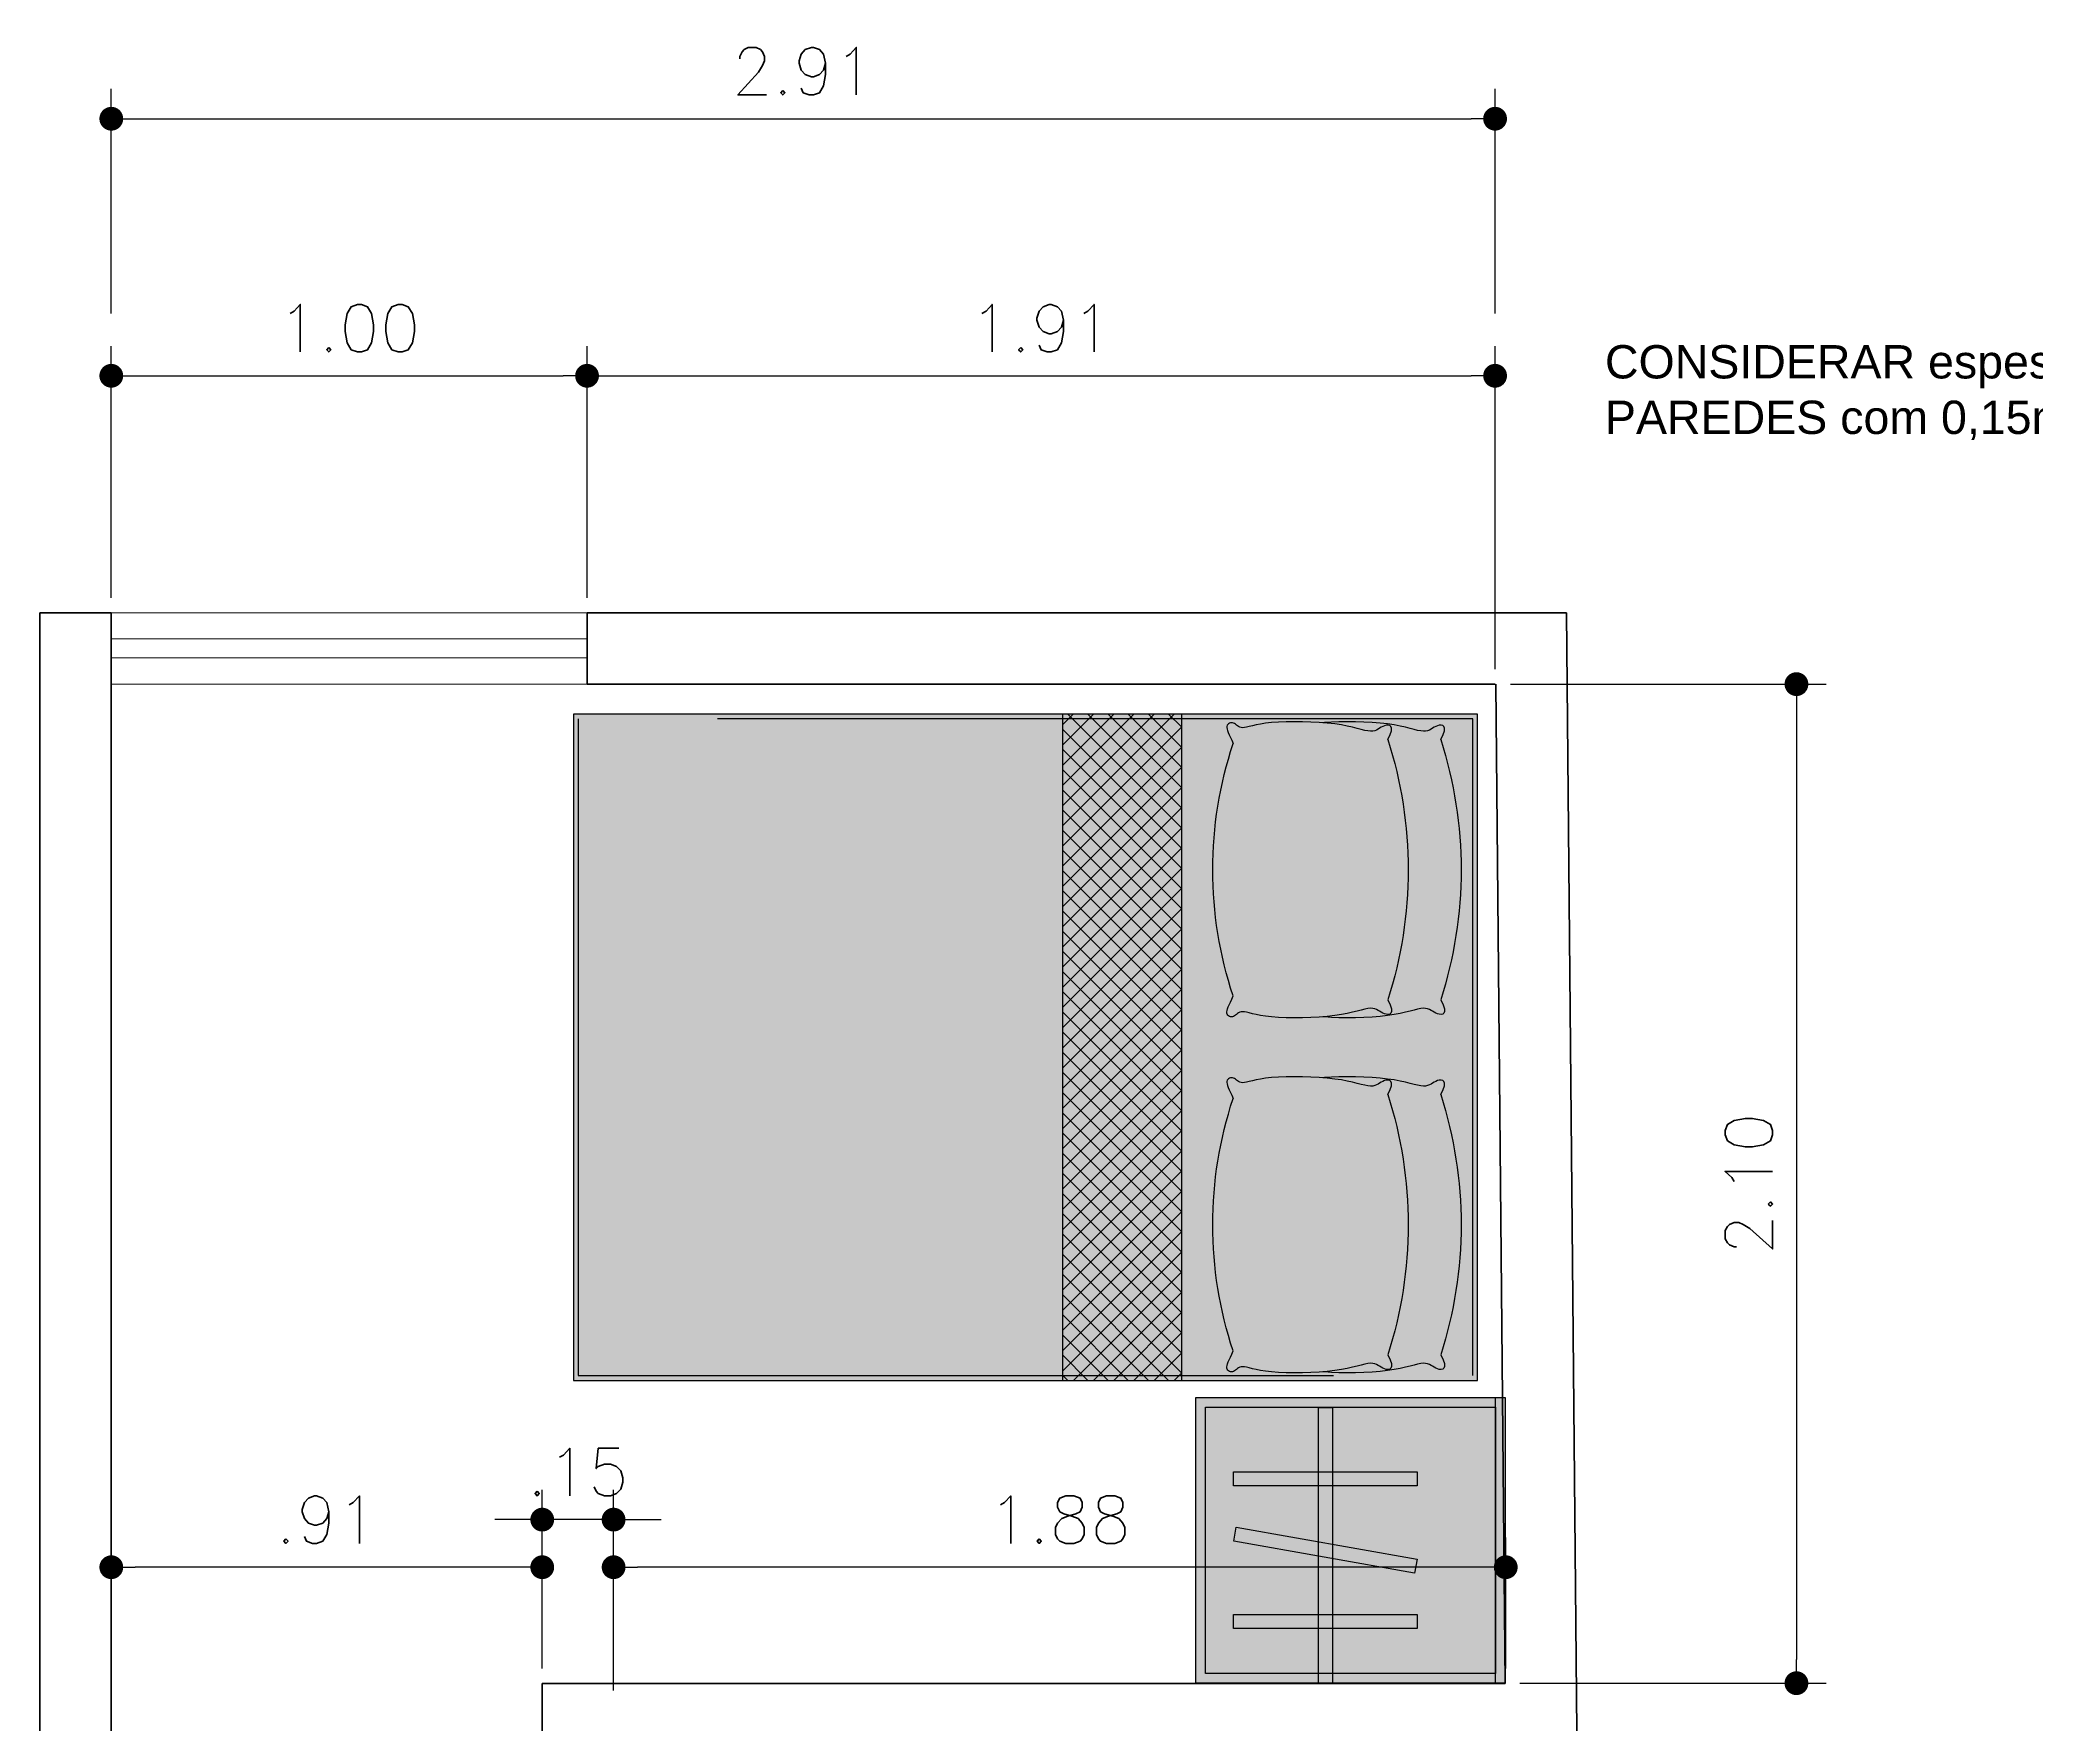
# Model space of a CAD drawing. Header units: millimetres. Extents: x -4763 to 645, y -25 to 217.
# Drawn here: x -43.322 to -39.127, y 54.396 to 57.935 of the extents above; entities that cross this region are included whole.
import ezdxf

# ---------------------------------------------------------------- set-up
doc = ezdxf.new("R2010")
doc.units = ezdxf.units.MM
doc.header["$LTSCALE"] = 0.5
doc.header["$PDMODE"] = 3
doc.linetypes.add('HIDDEN2', pattern=[4.7625, 3.175, -1.5875])
for name, color, linetype in [('AI-Hatch mob', 254, 'Continuous'), ('AI-Mob', 2, 'Continuous'), ('AI-Produção', 1, 'Continuous'), ('AI-Proj mob', 1, 'HIDDEN2')]:
    doc.layers.add(name, color=color, linetype=linetype)
for name, color, linetype, lineweight in [('Alvenaria-alta', 5, 'Continuous', 50), ('ARQ  esquadrias', 2, 'Continuous', 20), ('ARQ cota externa', 1, 'Continuous', 15)]:
    doc.layers.add(name, color=color, linetype=linetype, lineweight=lineweight)
doc.styles.add('arial 7', font='arial.ttf', dxfattribs={"height": 0.07})
doc.styles.add('RS50', font='romans.shx', dxfattribs={"height": 0.1})
doc.dimstyles.new('Cota 50', dxfattribs={"dimscale": 0.05, "dimtxt": 0.1, "dimasz": 1, "dimexe": 1.25, "dimexo": 0.625, "dimgap": 1, "dimtad": 1, "dimzin": 4, "dimdsep": 46, "dimtxsty": 'RS50', "dimblk": 'DOT', "dimcen": 0.1, "dimclrd": 256, "dimclre": 256, "dimclrt": 256, "dimadec": 0, "dimazin": 0, "dimtfac": 1, "dimtix": 1, "dimtmove": 0, "dimatfit": 3, "dimldrblk": 'DOT', "dimfxl": 1.25, "dimarcsym": 0})

# ---------------------------------------------------------------- blocks, each defined once
blk = doc.blocks.new('*U61')
at = {"layer": 'AI-Hatch mob', "true_color": 0xa79e70}
blk.add_hatch(color=33, dxfattribs=at).paths.add_polyline_path([(0, -0.65), (0.6, -0.65), (0.6, 0), (0, 0)])
for points in [[(0, -0.65), (0.6, -0.65), (0.6, 0), (0, 0)], [(0.58, -0.02), (0.02, -0.02), (0.02, -0.63), (0.58, -0.63)], [(0, -0.65), (0.6, -0.65), (0.6, -0.63), (0, -0.63)]]:
    blk.add_lwpolyline(points, close=True)
blk = doc.blocks.new('CAMA CASAL TRADICIONAL 138X188')
at = {"layer": 'AI-Hatch mob', "true_color": 0xe1d8b7}
for points in [[(0.7, -0.6908), (0.7, 0), (-0.7, 0), (-0.7, -0.6908)], [(-0.7, -0.8722), (-0.7, -1.9), (0.7, -1.9), (0.7, -0.8722)]]:
    blk.add_hatch(color=254, dxfattribs=at).paths.add_polyline_path(points)
at = {"layer": 'AI-Hatch mob', "true_color": 0xd3bf96}
for points in [[(-0.0994, -0.1884), (-0.089, -0.1833), (-0.0811, -0.1808), (-0.0755, -0.1805), (-0.0717, -0.1818), (-0.0696, -0.1843), (-0.0689, -0.1878), (-0.0692, -0.1916), (-0.0702, -0.1955), (-0.0718, -0.1991), (-0.0736, -0.2024), (-0.0756, -0.2056), (-0.0776, -0.2088), (-0.0793, -0.2122), (-0.0807, -0.2159), (-0.0816, -0.2201), (-0.0819, -0.225), (-0.0813, -0.2305), (-0.08, -0.237), (-0.0782, -0.2444), (-0.076, -0.2529), (-0.0736, -0.2626), (-0.0712, -0.2736), (-0.0688, -0.2861), (-0.0667, -0.3001), (-0.0649, -0.3156), (-0.0642, -0.3247), (-0.0638, -0.3215), (-0.0628, -0.307), (-0.0621, -0.2911), (-0.0619, -0.274), (-0.062, -0.2564), (-0.0626, -0.2386), (-0.0635, -0.2211), (-0.0649, -0.2044), (-0.0667, -0.1888), (-0.0688, -0.1748), (-0.0712, -0.1624), (-0.0736, -0.1514), (-0.076, -0.1416), (-0.0782, -0.1331), (-0.08, -0.1257), (-0.0813, -0.1193), (-0.0819, -0.1137), (-0.0816, -0.1089), (-0.0807, -0.1047), (-0.0793, -0.101), (-0.0776, -0.0975), (-0.0756, -0.0943), (-0.0736, -0.0911), (-0.0718, -0.0878), (-0.0702, -0.0842), (-0.0692, -0.0804), (-0.0689, -0.0765), (-0.0696, -0.0731), (-0.0717, -0.0705), (-0.0755, -0.0692), (-0.0811, -0.0696), (-0.089, -0.0721), (-0.0994, -0.0771, 0.156401), (-0.6466, -0.0771), (-0.657, -0.0721), (-0.6649, -0.0696), (-0.6706, -0.0692), (-0.6743, -0.0705), (-0.6764, -0.0731), (-0.6772, -0.0765), (-0.6769, -0.0804), (-0.6758, -0.0842), (-0.6743, -0.0878), (-0.6724, -0.0911), (-0.6705, -0.0943), (-0.6685, -0.0975), (-0.6667, -0.101), (-0.6653, -0.1047), (-0.6644, -0.1089), (-0.6642, -0.1137), (-0.6648, -0.1193), (-0.666, -0.1257), (-0.6678, -0.1331), (-0.67, -0.1416), (-0.6724, -0.1514), (-0.6749, -0.1624), (-0.6773, -0.1748), (-0.6794, -0.1888), (-0.6812, -0.2044), (-0.6825, -0.2211), (-0.6835, -0.2386), (-0.684, -0.2564), (-0.6842, -0.274), (-0.6839, -0.2911), (-0.6833, -0.307), (-0.6823, -0.3215), (-0.6819, -0.3247), (-0.6812, -0.3156), (-0.6794, -0.3001), (-0.6773, -0.2861), (-0.6749, -0.2736), (-0.6724, -0.2626), (-0.67, -0.2529), (-0.6678, -0.2444), (-0.666, -0.237), (-0.6648, -0.2305), (-0.6642, -0.225), (-0.6644, -0.2201), (-0.6653, -0.2159), (-0.6667, -0.2122), (-0.6685, -0.2088), (-0.6705, -0.2056), (-0.6724, -0.2024), (-0.6743, -0.1991), (-0.6758, -0.1955), (-0.6769, -0.1916), (-0.6772, -0.1878), (-0.6764, -0.1843), (-0.6743, -0.1818), (-0.6706, -0.1805), (-0.6649, -0.1808), (-0.657, -0.1833), (-0.6466, -0.1884, -0.156401)], [(0.6466, -0.1884), (0.657, -0.1833), (0.6649, -0.1808), (0.6706, -0.1805), (0.6743, -0.1818), (0.6764, -0.1843), (0.6772, -0.1878), (0.6769, -0.1916), (0.6758, -0.1955), (0.6743, -0.1991), (0.6724, -0.2024), (0.6705, -0.2056), (0.6685, -0.2088), (0.6667, -0.2122), (0.6653, -0.2159), (0.6644, -0.2201), (0.6642, -0.225), (0.6648, -0.2305), (0.666, -0.237), (0.6678, -0.2444), (0.67, -0.2529), (0.6724, -0.2626), (0.6749, -0.2736), (0.6773, -0.2861), (0.6794, -0.3001), (0.6812, -0.3156), (0.6819, -0.3247), (0.6823, -0.3215), (0.6833, -0.307), (0.6839, -0.2911), (0.6842, -0.274), (0.684, -0.2564), (0.6835, -0.2386), (0.6825, -0.2211), (0.6812, -0.2044), (0.6794, -0.1888), (0.6773, -0.1748), (0.6749, -0.1624), (0.6724, -0.1514), (0.67, -0.1416), (0.6678, -0.1331), (0.666, -0.1257), (0.6648, -0.1193), (0.6642, -0.1137), (0.6644, -0.1089), (0.6653, -0.1047), (0.6667, -0.101), (0.6685, -0.0975), (0.6705, -0.0943), (0.6724, -0.0911), (0.6743, -0.0878), (0.6758, -0.0842), (0.6769, -0.0804), (0.6772, -0.0765), (0.6764, -0.0731), (0.6743, -0.0705), (0.6706, -0.0692), (0.6649, -0.0696), (0.657, -0.0721), (0.6466, -0.0771, 0.156401), (0.0994, -0.0771), (0.089, -0.0721), (0.0811, -0.0696), (0.0755, -0.0692), (0.0717, -0.0705), (0.0696, -0.0731), (0.0689, -0.0765), (0.0692, -0.0804), (0.0702, -0.0842), (0.0718, -0.0878), (0.0736, -0.0911), (0.0756, -0.0943), (0.0776, -0.0975), (0.0793, -0.101), (0.0807, -0.1047), (0.0816, -0.1089), (0.0819, -0.1137), (0.0813, -0.1193), (0.08, -0.1257), (0.0782, -0.1331), (0.076, -0.1416), (0.0736, -0.1514), (0.0712, -0.1624), (0.0688, -0.1748), (0.0667, -0.1888), (0.0649, -0.2044), (0.0635, -0.2211), (0.0626, -0.2386), (0.062, -0.2564), (0.0619, -0.274), (0.0621, -0.2911), (0.0628, -0.307), (0.0638, -0.3215), (0.0642, -0.3247), (0.0649, -0.3156), (0.0667, -0.3001), (0.0688, -0.2861), (0.0712, -0.2736), (0.0736, -0.2626), (0.076, -0.2529), (0.0782, -0.2444), (0.08, -0.237), (0.0813, -0.2305), (0.0819, -0.225), (0.0816, -0.2201), (0.0807, -0.2159), (0.0793, -0.2122), (0.0776, -0.2088), (0.0756, -0.2056), (0.0736, -0.2024), (0.0718, -0.1991), (0.0702, -0.1955), (0.0692, -0.1916), (0.0689, -0.1878), (0.0696, -0.1843), (0.0717, -0.1818), (0.0755, -0.1805), (0.0811, -0.1808), (0.089, -0.1833), (0.0994, -0.1884, -0.156401)], [(-0.6466, -0.1884), (-0.657, -0.1833), (-0.6649, -0.1808), (-0.6706, -0.1805), (-0.6743, -0.1818), (-0.6764, -0.1843), (-0.6772, -0.1878), (-0.6769, -0.1916), (-0.6758, -0.1955), (-0.6743, -0.1991), (-0.6724, -0.2024), (-0.6705, -0.2056), (-0.6685, -0.2088), (-0.6667, -0.2122), (-0.6653, -0.2159), (-0.6644, -0.2201), (-0.6642, -0.225), (-0.6648, -0.2305), (-0.666, -0.237), (-0.6678, -0.2444), (-0.67, -0.2529), (-0.6724, -0.2626), (-0.6749, -0.2736), (-0.6773, -0.2861), (-0.6794, -0.3001), (-0.6812, -0.3156), (-0.6825, -0.3324), (-0.6835, -0.3499), (-0.684, -0.3677), (-0.6842, -0.3853), (-0.6839, -0.4023), (-0.6833, -0.4183), (-0.6823, -0.4327), (-0.6808, -0.4453), (-0.6791, -0.4561), (-0.6773, -0.4654), (-0.6755, -0.4731), (-0.6739, -0.4797), (-0.6726, -0.4851), (-0.6717, -0.4897), (-0.6713, -0.4936), (-0.6717, -0.4969), (-0.6725, -0.4998), (-0.6739, -0.5023), (-0.6754, -0.5045), (-0.6771, -0.5066), (-0.6787, -0.5086), (-0.6802, -0.5105), (-0.6813, -0.5126), (-0.6819, -0.5148), (-0.6821, -0.5171), (-0.6819, -0.5194), (-0.6812, -0.5215), (-0.68, -0.5234), (-0.6785, -0.525), (-0.6766, -0.5262), (-0.6744, -0.5269), (-0.6718, -0.5269), (-0.6688, -0.5264), (-0.6654, -0.5253), (-0.6613, -0.5238), (-0.6566, -0.5218), (-0.6513, -0.5194), (-0.6451, -0.5166), (-0.6381, -0.5136, 0.161591), (-0.108, -0.5136), (-0.101, -0.5166), (-0.0948, -0.5194), (-0.0894, -0.5218), (-0.0847, -0.5238), (-0.0807, -0.5253), (-0.0772, -0.5264), (-0.0742, -0.5269), (-0.0717, -0.5269), (-0.0694, -0.5262), (-0.0675, -0.525), (-0.066, -0.5234), (-0.0649, -0.5215), (-0.0642, -0.5194), (-0.0639, -0.5171), (-0.0641, -0.5148), (-0.0648, -0.5126), (-0.0659, -0.5105), (-0.0673, -0.5086), (-0.069, -0.5066), (-0.0706, -0.5045), (-0.0722, -0.5023), (-0.0735, -0.4998), (-0.0744, -0.4969), (-0.0747, -0.4936), (-0.0744, -0.4897), (-0.0735, -0.4851), (-0.0722, -0.4797), (-0.0705, -0.4731), (-0.0687, -0.4654), (-0.0669, -0.4561), (-0.0652, -0.4453), (-0.0638, -0.4327), (-0.0628, -0.4183), (-0.0621, -0.4023), (-0.0619, -0.3853), (-0.062, -0.3677), (-0.0626, -0.3499), (-0.0635, -0.3324), (-0.0649, -0.3156), (-0.0667, -0.3001), (-0.0688, -0.2861), (-0.0712, -0.2736), (-0.0736, -0.2626), (-0.076, -0.2529), (-0.0782, -0.2444), (-0.08, -0.237), (-0.0813, -0.2305), (-0.0819, -0.225), (-0.0816, -0.2201), (-0.0807, -0.2159), (-0.0793, -0.2122), (-0.0776, -0.2088), (-0.0756, -0.2056), (-0.0736, -0.2024), (-0.0718, -0.1991), (-0.0702, -0.1955), (-0.0692, -0.1916), (-0.0689, -0.1878), (-0.0696, -0.1843), (-0.0717, -0.1818), (-0.0755, -0.1805), (-0.0811, -0.1808), (-0.089, -0.1833), (-0.0994, -0.1884, 0.156401)], [(0.0994, -0.1884), (0.089, -0.1833), (0.0811, -0.1808), (0.0755, -0.1805), (0.0717, -0.1818), (0.0696, -0.1843), (0.0689, -0.1878), (0.0692, -0.1916), (0.0702, -0.1955), (0.0718, -0.1991), (0.0736, -0.2024), (0.0756, -0.2056), (0.0776, -0.2088), (0.0793, -0.2122), (0.0807, -0.2159), (0.0816, -0.2201), (0.0819, -0.225), (0.0813, -0.2305), (0.08, -0.237), (0.0782, -0.2444), (0.076, -0.2529), (0.0736, -0.2626), (0.0712, -0.2736), (0.0688, -0.2861), (0.0667, -0.3001), (0.0649, -0.3156), (0.0635, -0.3324), (0.0626, -0.3499), (0.062, -0.3677), (0.0619, -0.3853), (0.0621, -0.4023), (0.0628, -0.4183), (0.0638, -0.4327), (0.0652, -0.4453), (0.0669, -0.4561), (0.0687, -0.4654), (0.0705, -0.4731), (0.0722, -0.4797), (0.0735, -0.4851), (0.0744, -0.4897), (0.0747, -0.4936), (0.0744, -0.4969), (0.0735, -0.4998), (0.0722, -0.5023), (0.0706, -0.5045), (0.069, -0.5066), (0.0673, -0.5086), (0.0659, -0.5105), (0.0648, -0.5126), (0.0641, -0.5148), (0.0639, -0.5171), (0.0642, -0.5194), (0.0649, -0.5215), (0.066, -0.5234), (0.0675, -0.525), (0.0694, -0.5262), (0.0717, -0.5269), (0.0742, -0.5269), (0.0772, -0.5264), (0.0807, -0.5253), (0.0847, -0.5238), (0.0894, -0.5218), (0.0948, -0.5194), (0.101, -0.5166), (0.108, -0.5136, 0.161591), (0.6381, -0.5136), (0.6451, -0.5166), (0.6513, -0.5194), (0.6566, -0.5218), (0.6613, -0.5238), (0.6654, -0.5253), (0.6688, -0.5264), (0.6718, -0.5269), (0.6744, -0.5269), (0.6766, -0.5262), (0.6785, -0.525), (0.68, -0.5234), (0.6812, -0.5215), (0.6819, -0.5194), (0.6821, -0.5171), (0.6819, -0.5148), (0.6813, -0.5126), (0.6802, -0.5105), (0.6787, -0.5086), (0.6771, -0.5066), (0.6754, -0.5045), (0.6739, -0.5023), (0.6725, -0.4998), (0.6717, -0.4969), (0.6713, -0.4936), (0.6717, -0.4897), (0.6726, -0.4851), (0.6739, -0.4797), (0.6755, -0.4731), (0.6773, -0.4654), (0.6791, -0.4561), (0.6808, -0.4453), (0.6823, -0.4327), (0.6833, -0.4183), (0.6839, -0.4023), (0.6842, -0.3853), (0.684, -0.3677), (0.6835, -0.3499), (0.6825, -0.3324), (0.6812, -0.3156), (0.6794, -0.3001), (0.6773, -0.2861), (0.6749, -0.2736), (0.6724, -0.2626), (0.67, -0.2529), (0.6678, -0.2444), (0.666, -0.237), (0.6648, -0.2305), (0.6642, -0.225), (0.6644, -0.2201), (0.6653, -0.2159), (0.6667, -0.2122), (0.6685, -0.2088), (0.6705, -0.2056), (0.6724, -0.2024), (0.6743, -0.1991), (0.6758, -0.1955), (0.6769, -0.1916), (0.6772, -0.1878), (0.6764, -0.1843), (0.6743, -0.1818), (0.6706, -0.1805), (0.6649, -0.1808), (0.657, -0.1833), (0.6466, -0.1884, 0.156401)], [(-0.7, -0.6222), (-0.7, -0.8722), (0.7, -0.8722), (0.7, -0.6222)]]:
    blk.add_hatch(color=9, dxfattribs=at).paths.add_polyline_path(points)
at = {"layer": 'AI-Hatch mob', "ltscale": 0.5}
h = blk.add_hatch(dxfattribs=at)
h.set_pattern_fill('_USER', color=33, scale=0.03, angle=45, style=0, double=1, pattern_type=0)
h.set_pattern_definition([(45, (-0.7, -0.872224), (-0.0212132, 0.0212132), []), (135, (-0.7, -0.872224), (-0.0212132, -0.0212132), [])])
h.paths.add_polyline_path([(0.7, -0.8722), (0.7, -0.6222), (-0.7, -0.6222), (-0.7, -0.8722)])
for p, q in [((-0.0994, -0.0771), (-0.089, -0.0721)), ((-0.089, -0.0721), (-0.0811, -0.0696)), ((-0.0811, -0.0696), (-0.0755, -0.0692)), ((-0.0755, -0.0692), (-0.0717, -0.0705)), ((-0.0717, -0.0705), (-0.0696, -0.0731)), ((-0.0692, -0.0804), (-0.0702, -0.0842)), ((-0.0696, -0.0731), (-0.0689, -0.0765)), ((-0.0689, -0.0765), (-0.0692, -0.0804)), ((0.0696, -0.0731), (0.0689, -0.0765)), ((0.0689, -0.0765), (0.0692, -0.0804)), ((0.0692, -0.0804), (0.0702, -0.0842)), ((0.0717, -0.0705), (0.0696, -0.0731)), ((0.0755, -0.0692), (0.0717, -0.0705)), ((0.0811, -0.0696), (0.0755, -0.0692)), ((0.089, -0.0721), (0.0811, -0.0696)), ((0.0994, -0.0771), (0.089, -0.0721)), ((-0.0816, -0.1089), (-0.0819, -0.1137)), ((-0.0819, -0.1137), (-0.0813, -0.1193)), ((-0.0807, -0.1047), (-0.0816, -0.1089)), ((-0.0813, -0.1193), (-0.08, -0.1257)), ((-0.0793, -0.101), (-0.0807, -0.1047)), ((-0.08, -0.1257), (-0.0782, -0.1331)), ((-0.0776, -0.0975), (-0.0793, -0.101)), ((-0.0756, -0.0943), (-0.0776, -0.0975)), ((-0.0736, -0.0911), (-0.0756, -0.0943)), ((-0.0718, -0.0878), (-0.0736, -0.0911)), ((-0.0702, -0.0842), (-0.0718, -0.0878)), ((0.0702, -0.0842), (0.0718, -0.0878)), ((0.0718, -0.0878), (0.0736, -0.0911)), ((0.0736, -0.0911), (0.0756, -0.0943)), ((0.0756, -0.0943), (0.0776, -0.0975)), ((0.0776, -0.0975), (0.0793, -0.101)), ((0.08, -0.1257), (0.0782, -0.1331)), ((0.0793, -0.101), (0.0807, -0.1047)), ((0.0813, -0.1193), (0.08, -0.1257)), ((0.0807, -0.1047), (0.0816, -0.1089)), ((0.0819, -0.1137), (0.0813, -0.1193)), ((0.0816, -0.1089), (0.0819, -0.1137)), ((-0.0782, -0.1331), (-0.076, -0.1416)), ((-0.076, -0.1416), (-0.0736, -0.1514)), ((-0.0736, -0.1514), (-0.0712, -0.1624)), ((-0.0712, -0.1624), (-0.0688, -0.1748)), ((0.0712, -0.1624), (0.0688, -0.1748)), ((0.0736, -0.1514), (0.0712, -0.1624)), ((0.076, -0.1416), (0.0736, -0.1514)), ((0.0782, -0.1331), (0.076, -0.1416)), ((-0.0994, -0.1884), (-0.089, -0.1833)), ((-0.089, -0.1833), (-0.0811, -0.1808)), ((-0.0811, -0.1808), (-0.0755, -0.1805)), ((-0.0776, -0.2088), (-0.0793, -0.2122)), ((-0.0756, -0.2056), (-0.0776, -0.2088)), ((-0.0736, -0.2024), (-0.0756, -0.2056)), ((-0.0755, -0.1805), (-0.0717, -0.1818)), ((-0.0718, -0.1991), (-0.0736, -0.2024)), ((-0.0702, -0.1955), (-0.0718, -0.1991)), ((-0.0717, -0.1818), (-0.0696, -0.1843)), ((-0.0692, -0.1916), (-0.0702, -0.1955)), ((-0.0696, -0.1843), (-0.0689, -0.1878)), ((-0.0689, -0.1878), (-0.0692, -0.1916)), ((-0.0688, -0.1748), (-0.0667, -0.1888)), ((-0.0667, -0.1888), (-0.0649, -0.2044)), ((-0.0649, -0.2044), (-0.0635, -0.2211)), ((0.0649, -0.2044), (0.0635, -0.2211)), ((0.0667, -0.1888), (0.0649, -0.2044)), ((0.0688, -0.1748), (0.0667, -0.1888)), ((0.0696, -0.1843), (0.0689, -0.1878)), ((0.0689, -0.1878), (0.0692, -0.1916)), ((0.0692, -0.1916), (0.0702, -0.1955)), ((0.0717, -0.1818), (0.0696, -0.1843)), ((0.0702, -0.1955), (0.0718, -0.1991)), ((0.0755, -0.1805), (0.0717, -0.1818)), ((0.0718, -0.1991), (0.0736, -0.2024)), ((0.0736, -0.2024), (0.0756, -0.2056)), ((0.0811, -0.1808), (0.0755, -0.1805)), ((0.0756, -0.2056), (0.0776, -0.2088)), ((0.0776, -0.2088), (0.0793, -0.2122)), ((0.089, -0.1833), (0.0811, -0.1808)), ((0.0994, -0.1884), (0.089, -0.1833)), ((-0.0816, -0.2201), (-0.0819, -0.225)), ((-0.0819, -0.225), (-0.0813, -0.2305)), ((-0.0807, -0.2159), (-0.0816, -0.2201)), ((-0.0813, -0.2305), (-0.08, -0.237)), ((-0.0793, -0.2122), (-0.0807, -0.2159)), ((-0.08, -0.237), (-0.0782, -0.2444)), ((-0.0782, -0.2444), (-0.076, -0.2529)), ((-0.0635, -0.2211), (-0.0626, -0.2386)), ((-0.0626, -0.2386), (-0.062, -0.2564)), ((0.0626, -0.2386), (0.062, -0.2564)), ((0.0635, -0.2211), (0.0626, -0.2386)), ((0.0782, -0.2444), (0.076, -0.2529)), ((0.08, -0.237), (0.0782, -0.2444)), ((0.0793, -0.2122), (0.0807, -0.2159)), ((0.0813, -0.2305), (0.08, -0.237)), ((0.0807, -0.2159), (0.0816, -0.2201)), ((0.0819, -0.225), (0.0813, -0.2305)), ((0.0816, -0.2201), (0.0819, -0.225)), ((-0.076, -0.2529), (-0.0736, -0.2626)), ((-0.0736, -0.2626), (-0.0712, -0.2736)), ((-0.0712, -0.2736), (-0.0688, -0.2861)), ((-0.0688, -0.2861), (-0.0667, -0.3001)), ((-0.0621, -0.2911), (-0.0628, -0.307)), ((-0.0619, -0.274), (-0.0621, -0.2911)), ((-0.062, -0.2564), (-0.0619, -0.274)), ((0.062, -0.2564), (0.0619, -0.274)), ((0.0619, -0.274), (0.0621, -0.2911)), ((0.0621, -0.2911), (0.0628, -0.307)), ((0.0688, -0.2861), (0.0667, -0.3001)), ((0.0712, -0.2736), (0.0688, -0.2861)), ((0.0736, -0.2626), (0.0712, -0.2736)), ((0.076, -0.2529), (0.0736, -0.2626)), ((-0.0667, -0.3001), (-0.0649, -0.3156)), ((-0.0649, -0.3156), (-0.0635, -0.3324)), ((-0.0638, -0.3215), (-0.0642, -0.3247)), ((-0.0628, -0.307), (-0.0638, -0.3215)), ((-0.0635, -0.3324), (-0.0626, -0.3499)), ((0.0635, -0.3324), (0.0626, -0.3499)), ((0.0628, -0.307), (0.0638, -0.3215)), ((0.0649, -0.3156), (0.0635, -0.3324)), ((0.0638, -0.3215), (0.0642, -0.3247)), ((0.0667, -0.3001), (0.0649, -0.3156)), ((-0.0626, -0.3499), (-0.062, -0.3677)), ((-0.062, -0.3677), (-0.0619, -0.3853)), ((0.062, -0.3677), (0.0619, -0.3853)), ((0.0626, -0.3499), (0.062, -0.3677)), ((-0.0628, -0.4183), (-0.0638, -0.4327)), ((-0.0621, -0.4023), (-0.0628, -0.4183)), ((-0.0619, -0.3853), (-0.0621, -0.4023)), ((0.0619, -0.3853), (0.0621, -0.4023)), ((0.0621, -0.4023), (0.0628, -0.4183)), ((0.0628, -0.4183), (0.0638, -0.4327)), ((-0.0669, -0.4561), (-0.0687, -0.4654)), ((-0.0652, -0.4453), (-0.0669, -0.4561)), ((-0.0638, -0.4327), (-0.0652, -0.4453)), ((0.0638, -0.4327), (0.0652, -0.4453)), ((0.0652, -0.4453), (0.0669, -0.4561)), ((0.0669, -0.4561), (0.0687, -0.4654)), ((-0.0744, -0.4897), (-0.0747, -0.4936)), ((-0.0747, -0.4936), (-0.0744, -0.4969)), ((-0.0735, -0.4851), (-0.0744, -0.4897)), ((-0.0744, -0.4969), (-0.0735, -0.4998)), ((-0.0722, -0.4797), (-0.0735, -0.4851)), ((-0.0735, -0.4998), (-0.0722, -0.5023)), ((-0.0705, -0.4731), (-0.0722, -0.4797)), ((-0.0722, -0.5023), (-0.0706, -0.5045)), ((-0.0687, -0.4654), (-0.0705, -0.4731)), ((0.0687, -0.4654), (0.0705, -0.4731)), ((0.0705, -0.4731), (0.0722, -0.4797)), ((0.0722, -0.5023), (0.0706, -0.5045)), ((0.0722, -0.4797), (0.0735, -0.4851)), ((0.0735, -0.4998), (0.0722, -0.5023)), ((0.0735, -0.4851), (0.0744, -0.4897)), ((0.0744, -0.4969), (0.0735, -0.4998)), ((0.0744, -0.4897), (0.0747, -0.4936)), ((0.0747, -0.4936), (0.0744, -0.4969)), ((-0.101, -0.5166), (-0.108, -0.5136)), ((-0.0948, -0.5194), (-0.101, -0.5166)), ((-0.0894, -0.5218), (-0.0948, -0.5194)), ((-0.0847, -0.5238), (-0.0894, -0.5218)), ((-0.0807, -0.5253), (-0.0847, -0.5238)), ((-0.0772, -0.5264), (-0.0807, -0.5253)), ((-0.0742, -0.5269), (-0.0772, -0.5264)), ((-0.0717, -0.5269), (-0.0742, -0.5269)), ((-0.0694, -0.5262), (-0.0717, -0.5269)), ((-0.0706, -0.5045), (-0.069, -0.5066)), ((-0.0675, -0.525), (-0.0694, -0.5262)), ((-0.069, -0.5066), (-0.0673, -0.5086)), ((-0.066, -0.5234), (-0.0675, -0.525)), ((-0.0673, -0.5086), (-0.0659, -0.5105)), ((-0.0649, -0.5215), (-0.066, -0.5234)), ((-0.0659, -0.5105), (-0.0648, -0.5126)), ((-0.0642, -0.5194), (-0.0649, -0.5215)), ((-0.0648, -0.5126), (-0.0641, -0.5148)), ((-0.0639, -0.5171), (-0.0642, -0.5194)), ((-0.0641, -0.5148), (-0.0639, -0.5171)), ((0.0641, -0.5148), (0.0639, -0.5171)), ((0.0639, -0.5171), (0.0642, -0.5194)), ((0.0648, -0.5126), (0.0641, -0.5148)), ((0.0642, -0.5194), (0.0649, -0.5215)), ((0.0659, -0.5105), (0.0648, -0.5126)), ((0.0649, -0.5215), (0.066, -0.5234)), ((0.0673, -0.5086), (0.0659, -0.5105)), ((0.066, -0.5234), (0.0675, -0.525)), ((0.069, -0.5066), (0.0673, -0.5086)), ((0.0675, -0.525), (0.0694, -0.5262)), ((0.0706, -0.5045), (0.069, -0.5066)), ((0.0694, -0.5262), (0.0717, -0.5269)), ((0.0717, -0.5269), (0.0742, -0.5269)), ((0.0742, -0.5269), (0.0772, -0.5264)), ((0.0772, -0.5264), (0.0807, -0.5253)), ((0.0807, -0.5253), (0.0847, -0.5238)), ((0.0847, -0.5238), (0.0894, -0.5218)), ((0.0894, -0.5218), (0.0948, -0.5194)), ((0.0948, -0.5194), (0.101, -0.5166)), ((0.101, -0.5166), (0.108, -0.5136)), ((0.7, -0.6222), (-0.7, -0.6222)), ((0.7, -0.8722), (-0.7, -0.8722))]:
    blk.add_line(p, q)
blk.add_lwpolyline([(-0.7, 0), (0.7, 0), (0.7, -1.9), (-0.7, -1.9)], close=True)
for points in [[(-0.6466, -0.0771), (-0.657, -0.0721), (-0.6649, -0.0696), (-0.6706, -0.0692), (-0.6743, -0.0705), (-0.6764, -0.0731), (-0.6772, -0.0765), (-0.6769, -0.0804), (-0.6758, -0.0842), (-0.6743, -0.0878), (-0.6724, -0.0911), (-0.6705, -0.0943), (-0.6685, -0.0975), (-0.6667, -0.101), (-0.6653, -0.1047), (-0.6644, -0.1089), (-0.6642, -0.1137), (-0.6648, -0.1193), (-0.666, -0.1257), (-0.6678, -0.1331), (-0.67, -0.1416), (-0.6724, -0.1514), (-0.6749, -0.1624), (-0.6773, -0.1748), (-0.6794, -0.1888), (-0.6812, -0.2044), (-0.6825, -0.2211), (-0.6835, -0.2386), (-0.684, -0.2564), (-0.6842, -0.274), (-0.6839, -0.2911), (-0.6833, -0.307), (-0.6823, -0.3215), (-0.6819, -0.3247)], [(0.6466, -0.0771), (0.657, -0.0721), (0.6649, -0.0696), (0.6706, -0.0692), (0.6743, -0.0705), (0.6764, -0.0731), (0.6772, -0.0765), (0.6769, -0.0804), (0.6758, -0.0842), (0.6743, -0.0878), (0.6724, -0.0911), (0.6705, -0.0943), (0.6685, -0.0975), (0.6667, -0.101), (0.6653, -0.1047), (0.6644, -0.1089), (0.6642, -0.1137), (0.6648, -0.1193), (0.666, -0.1257), (0.6678, -0.1331), (0.67, -0.1416), (0.6724, -0.1514), (0.6749, -0.1624), (0.6773, -0.1748), (0.6794, -0.1888), (0.6812, -0.2044), (0.6825, -0.2211), (0.6835, -0.2386), (0.684, -0.2564), (0.6842, -0.274), (0.6839, -0.2911), (0.6833, -0.307), (0.6823, -0.3215), (0.6819, -0.3247)], [(-0.6466, -0.1884), (-0.657, -0.1833), (-0.6649, -0.1808), (-0.6706, -0.1805), (-0.6743, -0.1818), (-0.6764, -0.1843), (-0.6772, -0.1878), (-0.6769, -0.1916), (-0.6758, -0.1955), (-0.6743, -0.1991), (-0.6724, -0.2024), (-0.6705, -0.2056), (-0.6685, -0.2088), (-0.6667, -0.2122), (-0.6653, -0.2159), (-0.6644, -0.2201), (-0.6642, -0.225), (-0.6648, -0.2305), (-0.666, -0.237), (-0.6678, -0.2444), (-0.67, -0.2529), (-0.6724, -0.2626), (-0.6749, -0.2736), (-0.6773, -0.2861), (-0.6794, -0.3001), (-0.6812, -0.3156), (-0.6825, -0.3324), (-0.6835, -0.3499), (-0.684, -0.3677), (-0.6842, -0.3853), (-0.6839, -0.4023), (-0.6833, -0.4183), (-0.6823, -0.4327), (-0.6808, -0.4453), (-0.6791, -0.4561), (-0.6773, -0.4654), (-0.6755, -0.4731), (-0.6739, -0.4797), (-0.6726, -0.4851), (-0.6717, -0.4897), (-0.6713, -0.4936), (-0.6717, -0.4969), (-0.6725, -0.4998), (-0.6739, -0.5023), (-0.6754, -0.5045), (-0.6771, -0.5066), (-0.6787, -0.5086), (-0.6802, -0.5105), (-0.6813, -0.5126), (-0.6819, -0.5148), (-0.6821, -0.5171), (-0.6819, -0.5194), (-0.6812, -0.5215), (-0.68, -0.5234), (-0.6785, -0.525), (-0.6766, -0.5262), (-0.6744, -0.5269), (-0.6718, -0.5269), (-0.6688, -0.5264), (-0.6654, -0.5253), (-0.6613, -0.5238), (-0.6566, -0.5218), (-0.6513, -0.5194), (-0.6451, -0.5166), (-0.6381, -0.5136)], [(0.6466, -0.1884), (0.657, -0.1833), (0.6649, -0.1808), (0.6706, -0.1805), (0.6743, -0.1818), (0.6764, -0.1843), (0.6772, -0.1878), (0.6769, -0.1916), (0.6758, -0.1955), (0.6743, -0.1991), (0.6724, -0.2024), (0.6705, -0.2056), (0.6685, -0.2088), (0.6667, -0.2122), (0.6653, -0.2159), (0.6644, -0.2201), (0.6642, -0.225), (0.6648, -0.2305), (0.666, -0.237), (0.6678, -0.2444), (0.67, -0.2529), (0.6724, -0.2626), (0.6749, -0.2736), (0.6773, -0.2861), (0.6794, -0.3001), (0.6812, -0.3156), (0.6825, -0.3324), (0.6835, -0.3499), (0.684, -0.3677), (0.6842, -0.3853), (0.6839, -0.4023), (0.6833, -0.4183), (0.6823, -0.4327), (0.6808, -0.4453), (0.6791, -0.4561), (0.6773, -0.4654), (0.6755, -0.4731), (0.6739, -0.4797), (0.6726, -0.4851), (0.6717, -0.4897), (0.6713, -0.4936), (0.6717, -0.4969), (0.6725, -0.4998), (0.6739, -0.5023), (0.6754, -0.5045), (0.6771, -0.5066), (0.6787, -0.5086), (0.6802, -0.5105), (0.6813, -0.5126), (0.6819, -0.5148), (0.6821, -0.5171), (0.6819, -0.5194), (0.6812, -0.5215), (0.68, -0.5234), (0.6785, -0.525), (0.6766, -0.5262), (0.6744, -0.5269), (0.6718, -0.5269), (0.6688, -0.5264), (0.6654, -0.5253), (0.6613, -0.5238), (0.6566, -0.5218), (0.6513, -0.5194), (0.6451, -0.5166), (0.6381, -0.5136)]]:
    blk.add_lwpolyline(points)
for centre, radius, start, end in [((-0.373, -0.9304), 0.896, 72.2217, 107.7783), ((0.373, -0.9304), 0.896, 72.2217, 107.7783), ((-0.373, -1.0416), 0.896, 72.2217, 107.7783), ((0.373, -1.0416), 0.896, 72.2217, 107.7783), ((-0.373, 0.2851), 0.8415, 251.6418, 288.3582), ((0.373, 0.2851), 0.8415, 251.6418, 288.3582)]:
    blk.add_arc(centre, radius, start, end)
at = {"layer": 'AI-Proj mob'}
blk.add_lwpolyline([(-0.69, -0.01), (0.69, -0.01), (0.69, -1.89), (-0.69, -1.89)], close=True, dxfattribs=at)
blk = doc.blocks.new('*U60')
for points in [[(-0.0148, 0.58), (-0.0148, 0), (0.0148, 0), (0.0148, 0.58)], [(-0.1931, 0.4648), (-0.1931, 0.4352), (0.1931, 0.4352), (0.1931, 0.4648)], [(-0.1927, 0.281), (-0.1876, 0.2519), (0.1927, 0.319), (0.1876, 0.3481)], [(-0.1931, 0.1648), (-0.1931, 0.1352), (0.1931, 0.1352), (0.1931, 0.1648)]]:
    blk.add_lwpolyline(points, close=True)
blk = doc.blocks.new('_Dot')
at = {"color": 0, "linetype": 'ByBlock', "lineweight": -2}
blk.add_line((-0.5, 0), (-1, 0), dxfattribs=at)
at = {"color": 0, "linetype": 'ByBlock', "const_width": 0.5}
blk.add_lwpolyline([(-0.25, 0, 1), (0.25, 0, 1)], format="xyb", close=True, dxfattribs=at)
blk = doc.blocks.new('*D77')
at = {"layer": 'ARQ cota externa', "lineweight": -2, "transparency": 16777216}
for p, q in [((-40.2311, 56.581), (-39.5678, 56.581)), ((-39.6303, 56.531), (-39.6303, 54.5315)), ((-40.2115, 54.4815), (-39.5678, 54.4815))]:
    blk.add_line(p, q, dxfattribs=at)
at = {"layer": 'DEFPOINTS', "color": 0, "transparency": 16777216}
for p in [(-40.2623, 56.581), (-40.2427, 54.4815), (-39.6303, 54.4815)]:
    blk.add_point(p, dxfattribs=at)
at = {"layer": 'ARQ cota externa', "lineweight": -2, "transparency": 16777216, "xscale": 0.05, "yscale": 0.05, "zscale": 0.05}
for p, rotation in [((-39.6303, 56.581), 90), ((-39.6303, 54.4815), 270)]:
    blk.add_blockref('_Dot', p, dxfattribs=dict(at, rotation=rotation))
at = {"layer": 'ARQ cota externa', "transparency": 16777216, "insert": (-39.7303, 55.5313), "char_height": 0.1, "attachment_point": 5, "rotation": 90, "style": 'RS50'}
blk.add_mtext('2.10', dxfattribs=at)
blk = doc.blocks.new('*D80')
at = {"layer": 'ARQ cota externa', "lineweight": -2, "transparency": 16777216}
for p, q in [((-43.1723, 56.7623), (-43.1723, 57.2915)), ((-42.1723, 56.7623), (-42.1723, 57.2915)), ((-43.1223, 57.229), (-42.2223, 57.229))]:
    blk.add_line(p, q, dxfattribs=at)
at = {"layer": 'DEFPOINTS', "color": 0, "transparency": 16777216}
for p in [(-42.1723, 57.229), (-43.1723, 56.731), (-42.1723, 56.731)]:
    blk.add_point(p, dxfattribs=at)
at = {"layer": 'ARQ cota externa', "lineweight": -2, "transparency": 16777216, "xscale": 0.05, "yscale": 0.05, "zscale": 0.05, "rotation": 180}
blk.add_blockref('_Dot', (-43.1723, 57.229), dxfattribs=at)
at = {"layer": 'ARQ cota externa', "lineweight": -2, "transparency": 16777216, "xscale": 0.05, "yscale": 0.05, "zscale": 0.05}
blk.add_blockref('_Dot', (-42.1723, 57.229), dxfattribs=at)
at = {"layer": 'ARQ cota externa', "transparency": 16777216, "insert": (-42.6723, 57.329), "char_height": 0.1, "attachment_point": 5, "style": 'RS50'}
blk.add_mtext('1.00', dxfattribs=at)
blk = doc.blocks.new('*D81')
at = {"layer": 'ARQ cota externa', "lineweight": -2, "transparency": 16777216}
for p, q in [((-42.1723, 56.7623), (-42.1723, 57.2915)), ((-40.2637, 56.6123), (-40.2637, 57.2915)), ((-42.1223, 57.229), (-40.3137, 57.229))]:
    blk.add_line(p, q, dxfattribs=at)
at = {"layer": 'DEFPOINTS', "color": 0, "transparency": 16777216}
for p in [(-40.2637, 57.229), (-42.1723, 56.731), (-40.2637, 56.581)]:
    blk.add_point(p, dxfattribs=at)
at = {"layer": 'ARQ cota externa', "lineweight": -2, "transparency": 16777216, "xscale": 0.05, "yscale": 0.05, "zscale": 0.05, "rotation": 180}
blk.add_blockref('_Dot', (-42.1723, 57.229), dxfattribs=at)
at = {"layer": 'ARQ cota externa', "lineweight": -2, "transparency": 16777216, "xscale": 0.05, "yscale": 0.05, "zscale": 0.05}
blk.add_blockref('_Dot', (-40.2637, 57.229), dxfattribs=at)
at = {"layer": 'ARQ cota externa', "transparency": 16777216, "insert": (-41.218, 57.329), "char_height": 0.1, "attachment_point": 5, "style": 'RS50'}
blk.add_mtext('1.91', dxfattribs=at)
blk = doc.blocks.new('*D82')
at = {"layer": 'ARQ cota externa', "lineweight": -2, "transparency": 16777216}
for p, q in [((-43.1723, 57.3602), (-43.1723, 57.8317)), ((-40.2637, 57.3602), (-40.2637, 57.8317)), ((-43.1223, 57.7692), (-40.3137, 57.7692))]:
    blk.add_line(p, q, dxfattribs=at)
at = {"layer": 'DEFPOINTS', "color": 0, "transparency": 16777216}
for p in [(-40.2637, 57.7692), (-43.1723, 57.329), (-40.2637, 57.329)]:
    blk.add_point(p, dxfattribs=at)
at = {"layer": 'ARQ cota externa', "lineweight": -2, "transparency": 16777216, "xscale": 0.05, "yscale": 0.05, "zscale": 0.05, "rotation": 180}
blk.add_blockref('_Dot', (-43.1723, 57.7692), dxfattribs=at)
at = {"layer": 'ARQ cota externa', "lineweight": -2, "transparency": 16777216, "xscale": 0.05, "yscale": 0.05, "zscale": 0.05}
blk.add_blockref('_Dot', (-40.2637, 57.7692), dxfattribs=at)
at = {"layer": 'ARQ cota externa', "transparency": 16777216, "insert": (-41.718, 57.8692), "char_height": 0.1, "attachment_point": 5, "style": 'RS50'}
blk.add_mtext('2.91', dxfattribs=at)
blk = doc.blocks.new('*D83')
at = {"layer": 'ARQ cota externa', "lineweight": -2, "transparency": 16777216}
for p, q in [((-42.1165, 54.4664), (-42.1165, 54.7877)), ((-40.2413, 54.5123), (-40.2413, 54.7877)), ((-40.2913, 54.7252), (-42.0665, 54.7252))]:
    blk.add_line(p, q, dxfattribs=at)
at = {"layer": 'DEFPOINTS', "color": 0, "transparency": 16777216}
for p in [(-42.1165, 54.7252), (-40.2413, 54.481), (-42.1165, 54.4351)]:
    blk.add_point(p, dxfattribs=at)
at = {"layer": 'ARQ cota externa', "lineweight": -2, "transparency": 16777216, "xscale": 0.05, "yscale": 0.05, "zscale": 0.05, "rotation": 180}
blk.add_blockref('_Dot', (-42.1165, 54.7252), dxfattribs=at)
at = {"layer": 'ARQ cota externa', "lineweight": -2, "transparency": 16777216, "xscale": 0.05, "yscale": 0.05, "zscale": 0.05}
blk.add_blockref('_Dot', (-40.2413, 54.7252), dxfattribs=at)
at = {"layer": 'ARQ cota externa', "transparency": 16777216, "insert": (-41.1789, 54.8252), "char_height": 0.1, "attachment_point": 5, "style": 'RS50'}
blk.add_mtext('1.88', dxfattribs=at)
blk = doc.blocks.new('*D84')
at = {"layer": 'ARQ cota externa', "lineweight": -2, "transparency": 16777216}
for p, q in [((-42.2665, 54.5123), (-42.2665, 54.8877)), ((-42.1165, 54.5123), (-42.1165, 54.8877)), ((-42.3165, 54.8252), (-42.3665, 54.8252)), ((-42.1165, 54.8252), (-42.2665, 54.8252)), ((-42.0665, 54.8252), (-42.0165, 54.8252))]:
    blk.add_line(p, q, dxfattribs=at)
at = {"layer": 'DEFPOINTS', "color": 0, "transparency": 16777216}
for p in [(-42.2665, 54.8252), (-42.2665, 54.481), (-42.1165, 54.481)]:
    blk.add_point(p, dxfattribs=at)
at = {"layer": 'ARQ cota externa', "lineweight": -2, "transparency": 16777216, "xscale": 0.05, "yscale": 0.05, "zscale": 0.05}
blk.add_blockref('_Dot', (-42.2665, 54.8252), dxfattribs=at)
at = {"layer": 'ARQ cota externa', "lineweight": -2, "transparency": 16777216, "xscale": 0.05, "yscale": 0.05, "zscale": 0.05, "rotation": 180}
blk.add_blockref('_Dot', (-42.1165, 54.8252), dxfattribs=at)
at = {"layer": 'ARQ cota externa', "transparency": 16777216, "insert": (-42.1915, 54.9252), "char_height": 0.1, "attachment_point": 5, "style": 'RS50'}
blk.add_mtext('.15', dxfattribs=at)
blk = doc.blocks.new('*D85')
at = {"layer": 'ARQ cota externa', "lineweight": -2, "transparency": 16777216}
for p, q in [((-43.1723, 54.5123), (-43.1723, 54.7877)), ((-42.2665, 54.5123), (-42.2665, 54.7877)), ((-42.3165, 54.7252), (-43.1223, 54.7252))]:
    blk.add_line(p, q, dxfattribs=at)
at = {"layer": 'DEFPOINTS', "color": 0, "transparency": 16777216}
for p in [(-43.1723, 54.7252), (-43.1723, 54.481), (-42.2665, 54.481)]:
    blk.add_point(p, dxfattribs=at)
at = {"layer": 'ARQ cota externa', "lineweight": -2, "transparency": 16777216, "xscale": 0.05, "yscale": 0.05, "zscale": 0.05, "rotation": 180}
blk.add_blockref('_Dot', (-43.1723, 54.7252), dxfattribs=at)
at = {"layer": 'ARQ cota externa', "lineweight": -2, "transparency": 16777216, "xscale": 0.05, "yscale": 0.05, "zscale": 0.05}
blk.add_blockref('_Dot', (-42.2665, 54.7252), dxfattribs=at)
at = {"layer": 'ARQ cota externa', "transparency": 16777216, "insert": (-42.7194, 54.8252), "char_height": 0.1, "attachment_point": 5, "style": 'RS50'}
blk.add_mtext('.91', dxfattribs=at)

msp = doc.modelspace()

# ---------------------------------------------------------------- linework, layer by layer
at = {"layer": 'Alvenaria-alta'}
for p, q in [((-43.32233, 50.34101), (-43.32233, 56.73101)), ((-43.17233, 56.73101), (-43.32233, 56.73101)), ((-43.17233, 50.49101), (-43.17233, 56.73101)), ((-40.11372, 56.73101), (-42.17233, 56.73101)), ((-42.17233, 56.58101), (-42.17233, 56.73101)), ((-40.09001, 54.19128), (-40.11372, 56.73101)), ((-40.26372, 56.58101), (-42.17233, 56.58101)), ((-40.24272, 54.48101), (-40.26233, 56.58101)), ((-40.24272, 54.48101), (-42.26645, 54.48101)), ((-42.26645, 54.28101), (-42.26645, 54.48101))]:
    msp.add_line(p, q, dxfattribs=at)
at = {"layer": 'ARQ  esquadrias'}
for p, q in [((-42.17233, 56.73101), (-43.17233, 56.73101)), ((-42.17233, 56.67601), (-43.17233, 56.67601)), ((-42.17233, 56.63601), (-43.17233, 56.63601)), ((-42.17233, 56.58101), (-43.17233, 56.58101))]:
    msp.add_line(p, q, dxfattribs=at)

# ---------------------------------------------------------------- block references
at = {"layer": 'AI-Mob', "xscale": -1}
for name, p, rotation in [('CAMA CASAL TRADICIONAL 138X188', (-40.30078, 55.81789), 270), ('*U61', (-40.89273, 55.08151), 90)]:
    msp.add_blockref(name, p, dxfattribs=dict(at, rotation=rotation))
at = {"layer": 'AI-Produção', "xscale": -1, "rotation": 180}
msp.add_blockref('*U60', (-40.62043, 55.06101), dxfattribs=at)

# ---------------------------------------------------------------- texts
at = {"layer": 'ARQ cota externa', "insert": (-40.03278, 57.29344), "char_height": 0.07, "attachment_point": 1, "style": 'arial 7'}
msp.add_mtext_dynamic_manual_height_columns('CONSIDERAR espessura de PAREDES com 0,15m', width=1.3995503, gutter_width=0.35, heights=[0], dxfattribs=at)

# ---------------------------------------------------------------- dimensions: what is measured, and where the dimension line sits
at = {"layer": 'ARQ cota externa'}
for base, p1, p2, picture, middle in [((-40.26372, 57.76919), (-43.17233, 57.32896), (-40.26372, 57.32896), '*D82', (-41.71802, 57.86919)), ((-42.17233, 57.22896), (-43.17233, 56.73101), (-42.17233, 56.73101), '*D80', (-42.67233, 57.32896)), ((-40.26372, 57.22896), (-42.17233, 56.73101), (-40.26372, 56.58101), '*D81', (-41.21802, 57.32896)), ((-43.17233, 54.72515), (-42.26645, 54.48101), (-43.17233, 54.48101), '*D85', (-42.71939, 54.82515)), ((-42.11645, 54.72515), (-40.24132, 54.48101), (-42.11645, 54.43513), '*D83', (-41.17889, 54.82515))]:
    dim = msp.add_linear_dim(base=base, p1=p1, p2=p2, dimstyle='Cota 50', dxfattribs=at)
    dim.commit()
    dim.dimension.update_dxf_attribs({"geometry": picture, "text_midpoint": middle})
dim = msp.add_linear_dim(base=(-39.63026, 54.48151), p1=(-40.26233, 56.58101), p2=(-40.24273, 54.48151), angle=90, dimstyle='Cota 50', dxfattribs=at)
dim.commit()
dim.dimension.update_dxf_attribs({"geometry": '*D77', "text_midpoint": (-39.73026, 55.53126)})
dim = msp.add_linear_dim(base=(-42.26645, 54.82515), p1=(-42.11645, 54.48101), p2=(-42.26645, 54.48101), dimstyle='Cota 50', dxfattribs=at)
dim.commit()
dim.dimension.update_dxf_attribs({"geometry": '*D84', "text_midpoint": (-42.19145, 54.82515), "dimtype": 160})

doc.saveas('drawing.dxf')
